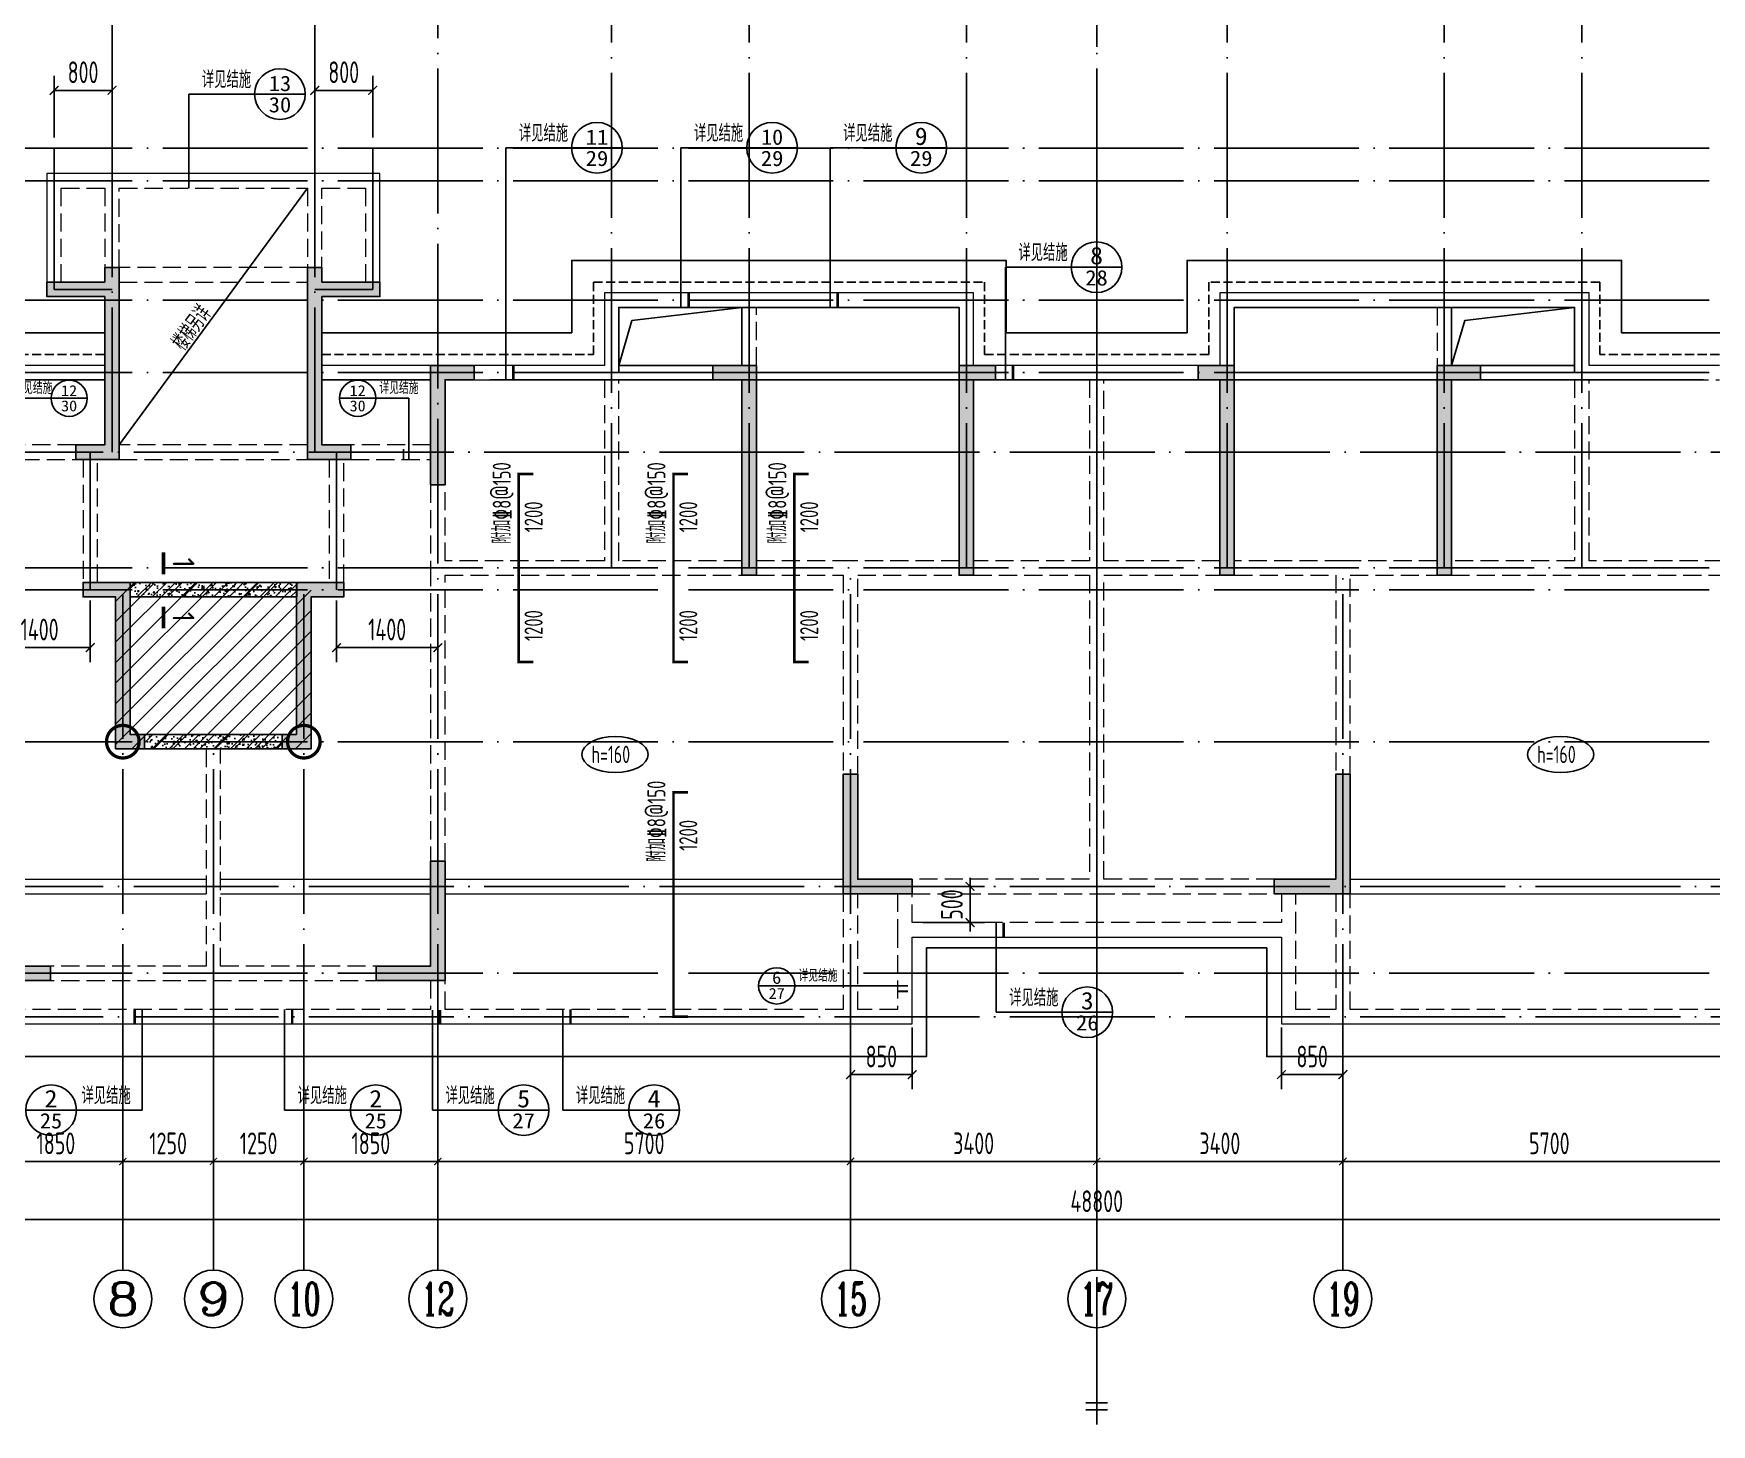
# Model space of a CAD drawing. Extents: x 826826 to 1642106, y -156213 to 399140.
# Drawn here: x 1295070 to 1318243, y -23408 to -4189 of the extents above; entities that cross this region are included whole.
import ezdxf
from ezdxf.enums import TextEntityAlignment as Align

# ---------------------------------------------------------------- set-up
doc = ezdxf.new("R2010")
doc.units = 0
doc.header["$LTSCALE"] = 1000
for name, pattern in [('#P_--_20B1_001_t3$0$DASH', [0.35, 0.25, -0.1]), ('CENTER', [8, 5, -1, 1, -1]), ('DASH', [0.35, 0.25, -0.1]), ('DOTE', [2.42, 2, -0.2, 0.02, -0.2])]:
    doc.linetypes.add(name, pattern=pattern)
doc.layers.get('0').update_dxf_attribs({"linetype": 'CONTINUOUS'})
doc.layers.get('DEFPOINTS').update_dxf_attribs({"linetype": 'CONTINUOUS'})
doc.layers.add('+公共字体', color=7, linetype='CONTINUOUS', lineweight=20)
for name, color, linetype in [('A-AXIS', 1, 'CONTINUOUS'), ('A-DOTE', 10, 'DOTE'), ('AXIS_TEXT', 4, 'CONTINUOUS'), ('DIM_IDEN', 67, 'CONTINUOUS'), ('PUB_TEXT', 2, 'CONTINUOUS'), ('ROOF', 183, 'CONTINUOUS'), ('S-B板填充', 251, 'CONTINUOUS'), ('S-B板标注', 3, 'CONTINUOUS'), ('S-B板边线', 2, 'CONTINUOUS'), ('S-B板配筋', 6, 'CONTINUOUS'), ('S-B板配筋号', 7, 'CONTINUOUS'), ('S-D洞口', 4, 'CONTINUOUS'), ('S-J基础底板标注', 3, 'CONTINUOUS'), ('S-L主梁线', 4, 'DASH'), ('S-Q墙填充', 252, 'CONTINUOUS'), ('S-Q墙实线', 6, 'CONTINUOUS'), ('S-Q墙标注', 3, 'CONTINUOUS'), ('S-Y一般标注', 3, 'CONTINUOUS'), ('THICK', 6, 'CONTINUOUS'), ('THIN', 7, 'CONTINUOUS'), ('水平筋标注', 7, 'CONTINUOUS'), ('看线', 251, 'CONTINUOUS')]:
    doc.layers.add(name, color=color, linetype=linetype)
doc.styles.add('_TCH_AXIS', font='COMPLEX', dxfattribs={"bigfont": 'GBCBIG'})
doc.styles.add('_TCH_LABEL', font='simhei.ttf')
doc.styles.add('COMPLEX', font='COMPLEX')
doc.styles.add('TSSD_DIMENSION', font='Tssdeng.shx', dxfattribs={"width": 0.7, "bigfont": 'tssdchn.shx'})
doc.styles.add('TSSD_Label', font='Tssdeng.shx', dxfattribs={"width": 0.7, "bigfont": 'hztxt.shx'})
doc.styles.add('TSSD_REIN', font='tssdeng.shx', dxfattribs={"width": 0.7, "height": 300, "bigfont": 'tssdchn.shx'})
doc.styles.add('结构文字', font='zstxt.shx', dxfattribs={"width": 0.7, "bigfont": 'zshz.shx'})
doc.dimstyles.new('STRUCK', dxfattribs={"dimtxt": 400, "dimasz": 121, "dimexe": 200, "dimexo": 150, "dimgap": 115, "dimtad": 1, "dimdec": 0, "dimdsep": 46, "dimtxsty": '结构文字', "dimblk": 'ARCHTICK', "dimcen": 400, "dimclrd": 3, "dimclre": 3, "dimclrt": 7, "dimadec": 0, "dimazin": 0, "dimtfac": 1, "dimtdec": 0, "dimtix": 1, "dimtmove": 2, "dimatfit": 3, "dimldrblk": '_DIMX', "dimfxl": 0, "dimtolj": 1, "dimtzin": 0, "dimarcsym": 0})
doc.dimstyles.new('TSSD_100_100$0', dxfattribs={"dimtxt": 300, "dimasz": 80, "dimexe": 100, "dimexo": 250, "dimgap": 100, "dimtad": 1, "dimdec": 0, "dimzin": 0, "dimdsep": 46, "dimtxsty": 'TSSD_DIMENSION', "dimblk": 'ARCHTICK', "dimcen": 0, "dimdle": 100, "dimclrd": 3, "dimclre": 3, "dimclrt": 7, "dimadec": 0, "dimazin": 0, "dimtfac": 1, "dimtdec": 0, "dimtix": 1, "dimtmove": 2, "dimatfit": 3, "dimldrblk": 'ARCHTICK', "dimfxl": 0, "dimtolj": 1, "dimtzin": 0, "dimarcsym": 0})
pattern_1 = [(50, (196408.63, 60814.94), (215.17805, -18.82564), [22.5, -247.5]), (355, (196408.63, 60814.94), (-41.6254, 225.65764), [18, -198]), (100.4514, (196426.56, 60813.37), (173.5528, 206.83186), [19.12206, -210.34263]), (46.1842, (196408.63, 60874.94), (320.1723, -49.6557), [33.75, -371.25]), (96.6356, (196435.3, 60870.8), (280.3988, 292.23536), [28.6831, -315.5139]), (351.1842, (196408.63, 60874.94), (280.3986, 292.2356), [27, -297]), (21, (196438.63, 60859.94), (179.07212, -120.78567), [22.5, -247.5]), (326, (196438.63, 60859.94), (72.9946, 217.545), [18, -198]), (71.4514, (196453.55, 60849.87), (252.0668, 96.75915), [19.12206, -210.34263]), (37.5, (196408.63, 60814.94), (3.647957, 99.868156), [0, -195.6, 0, -201, 0, -198.75]), (7.5, (196408.63, 60814.94), (78.92086, 118.32351), [0, -114.6, 0, -191.1, 0, -75.75]), (327.5, (196341.73, 60814.94), (160.14673, -6.76646), [0, -75, 0, -234, 0, -310.5]), (317.5, (196311.73, 60814.94), (174.95585, 30.0315), [0, -97.5, 0, -155.4, 0, -220.5]), (45, (196408.63, 60814.94), (-106.06602, 106.06602), [])]

# ---------------------------------------------------------------- blocks, each defined once
blk = doc.blocks.new('_ArchTick')
at = {"color": 0, "linetype": 'ByBlock', "const_width": 0.15}
blk.add_lwpolyline([(-0.5, -0.5), (0.5, 0.5)], dxfattribs=at)
blk = doc.blocks.new('*D874')
at = {"layer": 'DEFPOINTS', "color": 0}
for p in [(32100, 3300), (37800, 3300), (37800, 2300)]:
    blk.add_point(p, dxfattribs=at)
at = {"layer": 'S-Y一般标注', "color": 0, "lineweight": -2}
for p, q in [((32100, 3050), (32100, 2200)), ((37800, 3050), (37800, 2200)), ((32000, 2300), (37900, 2300))]:
    blk.add_line(p, q, dxfattribs=at)
at = {"layer": 'S-Y一般标注', "color": 0, "lineweight": -2, "xscale": 100, "yscale": 100, "zscale": 100, "rotation": 180}
blk.add_blockref('_ArchTick', (32100, 2300), dxfattribs=at)
at = {"layer": 'S-Y一般标注', "color": 0, "lineweight": -2, "xscale": 100, "yscale": 100, "zscale": 100}
blk.add_blockref('_ArchTick', (37800, 2300), dxfattribs=at)
at = {"layer": 'S-Y一般标注', "color": 7, "insert": (34950, 2550), "char_height": 300, "attachment_point": 5, "style": 'TSSD_DIMENSION'}
blk.add_mtext('\\A1;5700', dxfattribs=at)
blk = doc.blocks.new('*D875')
at = {"layer": 'DEFPOINTS', "color": 0}
for p in [(28700.000008, 3300.000008), (32100.000008, 3300.000008), (32100.000008, 2300.000008)]:
    blk.add_point(p, dxfattribs=at)
at = {"layer": 'S-Y一般标注', "color": 0, "lineweight": -2}
for p, q in [((28700.000008, 3050.000008), (28700.000008, 2200.000008)), ((32100.000008, 3050.000008), (32100.000008, 2200.000008)), ((28600.000008, 2300.000008), (32200.000008, 2300.000008))]:
    blk.add_line(p, q, dxfattribs=at)
at = {"layer": 'S-Y一般标注', "color": 0, "lineweight": -2, "xscale": 100, "yscale": 100, "zscale": 100, "rotation": 180}
blk.add_blockref('_ArchTick', (28700.000008, 2300.000008), dxfattribs=at)
at = {"layer": 'S-Y一般标注', "color": 0, "lineweight": -2, "xscale": 100, "yscale": 100, "zscale": 100}
blk.add_blockref('_ArchTick', (32100.000008, 2300.000008), dxfattribs=at)
at = {"layer": 'S-Y一般标注', "color": 7, "insert": (30400.000008, 2550.000008), "char_height": 300, "attachment_point": 5, "style": 'TSSD_DIMENSION'}
blk.add_mtext('\\A1;3400', dxfattribs=at)
blk = doc.blocks.new('*D914')
at = {"layer": 'DEFPOINTS', "color": 0}
for p in [(15250, 3300), (16500, 3300), (16500, 2300)]:
    blk.add_point(p, dxfattribs=at)
at = {"layer": 'S-Y一般标注', "color": 0, "lineweight": -2}
for p, q in [((15250, 3050), (15250, 2200)), ((16500, 3050), (16500, 2200)), ((15150, 2300), (16600, 2300))]:
    blk.add_line(p, q, dxfattribs=at)
at = {"layer": 'S-Y一般标注', "color": 0, "lineweight": -2, "xscale": 100, "yscale": 100, "zscale": 100, "rotation": 180}
blk.add_blockref('_ArchTick', (15250, 2300), dxfattribs=at)
at = {"layer": 'S-Y一般标注', "color": 0, "lineweight": -2, "xscale": 100, "yscale": 100, "zscale": 100}
blk.add_blockref('_ArchTick', (16500, 2300), dxfattribs=at)
at = {"layer": 'S-Y一般标注', "color": 7, "insert": (15875, 2550), "char_height": 300, "attachment_point": 5, "style": 'TSSD_DIMENSION'}
blk.add_mtext('\\A1;1250', dxfattribs=at)
blk = doc.blocks.new('*D915')
at = {"layer": 'DEFPOINTS', "color": 0}
for p in [(17750, 3300), (19600, 3300), (19600, 2300)]:
    blk.add_point(p, dxfattribs=at)
at = {"layer": 'S-Y一般标注', "color": 0, "lineweight": -2}
for p, q in [((17750, 3050), (17750, 2200)), ((19600, 3050), (19600, 2200)), ((17650, 2300), (19700, 2300))]:
    blk.add_line(p, q, dxfattribs=at)
at = {"layer": 'S-Y一般标注', "color": 0, "lineweight": -2, "xscale": 100, "yscale": 100, "zscale": 100, "rotation": 180}
blk.add_blockref('_ArchTick', (17750, 2300), dxfattribs=at)
at = {"layer": 'S-Y一般标注', "color": 0, "lineweight": -2, "xscale": 100, "yscale": 100, "zscale": 100}
blk.add_blockref('_ArchTick', (19600, 2300), dxfattribs=at)
at = {"layer": 'S-Y一般标注', "color": 7, "insert": (18675, 2550), "char_height": 300, "attachment_point": 5, "style": 'TSSD_DIMENSION'}
blk.add_mtext('\\A1;1850', dxfattribs=at)
blk = doc.blocks.new('*D916')
at = {"layer": 'DEFPOINTS', "color": 0}
for p in [(19600, 3300), (25300, 3300), (25300, 2300)]:
    blk.add_point(p, dxfattribs=at)
at = {"layer": 'S-Y一般标注', "color": 0, "lineweight": -2}
for p, q in [((19600, 3050), (19600, 2200)), ((25300, 3050), (25300, 2200)), ((19500, 2300), (25400, 2300))]:
    blk.add_line(p, q, dxfattribs=at)
at = {"layer": 'S-Y一般标注', "color": 0, "lineweight": -2, "xscale": 100, "yscale": 100, "zscale": 100, "rotation": 180}
blk.add_blockref('_ArchTick', (19600, 2300), dxfattribs=at)
at = {"layer": 'S-Y一般标注', "color": 0, "lineweight": -2, "xscale": 100, "yscale": 100, "zscale": 100}
blk.add_blockref('_ArchTick', (25300, 2300), dxfattribs=at)
at = {"layer": 'S-Y一般标注', "color": 7, "insert": (22450, 2550), "char_height": 300, "attachment_point": 5, "style": 'TSSD_DIMENSION'}
blk.add_mtext('\\A1;5700', dxfattribs=at)
blk = doc.blocks.new('*D917')
at = {"layer": 'DEFPOINTS', "color": 0}
for p in [(25300.000008, 3300.000008), (28700.000008, 3300.000008), (28700.000008, 2300.000008)]:
    blk.add_point(p, dxfattribs=at)
at = {"layer": 'S-Y一般标注', "color": 0, "lineweight": -2}
for p, q in [((25300.000008, 3050.000008), (25300.000008, 2200.000008)), ((28700.000008, 3050.000008), (28700.000008, 2200.000008)), ((25200.000008, 2300.000008), (28800.000008, 2300.000008))]:
    blk.add_line(p, q, dxfattribs=at)
at = {"layer": 'S-Y一般标注', "color": 0, "lineweight": -2, "xscale": 100, "yscale": 100, "zscale": 100, "rotation": 180}
blk.add_blockref('_ArchTick', (25300.000008, 2300.000008), dxfattribs=at)
at = {"layer": 'S-Y一般标注', "color": 0, "lineweight": -2, "xscale": 100, "yscale": 100, "zscale": 100}
blk.add_blockref('_ArchTick', (28700.000008, 2300.000008), dxfattribs=at)
at = {"layer": 'S-Y一般标注', "color": 7, "insert": (27000.000008, 2550.000008), "char_height": 300, "attachment_point": 5, "style": 'TSSD_DIMENSION'}
blk.add_mtext('\\A1;3400', dxfattribs=at)
blk = doc.blocks.new('*D918')
at = {"layer": 'DEFPOINTS', "color": 0}
for p in [(4300.000008, 3300.000008), (53100.000008, 3300.000008), (53100.000008, 1500.000008)]:
    blk.add_point(p, dxfattribs=at)
at = {"layer": 'S-Y一般标注', "color": 0, "lineweight": -2}
for p, q in [((4300.000008, 3050.000008), (4300.000008, 1400.000008)), ((53100.000008, 3050.000008), (53100.000008, 1400.000008)), ((4200.000008, 1500.000008), (53200.000008, 1500.000008))]:
    blk.add_line(p, q, dxfattribs=at)
at = {"layer": 'S-Y一般标注', "color": 0, "lineweight": -2, "xscale": 100, "yscale": 100, "zscale": 100, "rotation": 180}
blk.add_blockref('_ArchTick', (4300.000008, 1500.000008), dxfattribs=at)
at = {"layer": 'S-Y一般标注', "color": 0, "lineweight": -2, "xscale": 100, "yscale": 100, "zscale": 100}
blk.add_blockref('_ArchTick', (53100.000008, 1500.000008), dxfattribs=at)
at = {"layer": 'S-Y一般标注', "color": 7, "insert": (28700.000008, 1750.000008), "char_height": 300, "attachment_point": 5, "style": 'TSSD_DIMENSION'}
blk.add_mtext('\\A1;48800', dxfattribs=at)
blk = doc.blocks.new('_AXISO')
blk.add_circle((0, 0), 0.5)
at = {"layer": 'AXIS_TEXT', "style": 'COMPLEX', "width": 1.041667}
blk.add_attdef('A', text='', height=0.56, dxfattribs=at).set_placement((-0.25, -0.28), (0.25, -0.28), align=Align.FIT)
blk = doc.blocks.new('*D919')
at = {"layer": 'DEFPOINTS', "color": 0}
for p in [(13400, 3300), (15250, 3300), (15250, 2300)]:
    blk.add_point(p, dxfattribs=at)
at = {"layer": 'S-Y一般标注', "color": 0, "lineweight": -2}
for p, q in [((13400, 3050), (13400, 2200)), ((15250, 3050), (15250, 2200)), ((13300, 2300), (15350, 2300))]:
    blk.add_line(p, q, dxfattribs=at)
at = {"layer": 'S-Y一般标注', "color": 0, "lineweight": -2, "xscale": 100, "yscale": 100, "zscale": 100, "rotation": 180}
blk.add_blockref('_ArchTick', (13400, 2300), dxfattribs=at)
at = {"layer": 'S-Y一般标注', "color": 0, "lineweight": -2, "xscale": 100, "yscale": 100, "zscale": 100}
blk.add_blockref('_ArchTick', (15250, 2300), dxfattribs=at)
at = {"layer": 'S-Y一般标注', "color": 7, "insert": (14325, 2550), "char_height": 300, "attachment_point": 5, "style": 'TSSD_DIMENSION'}
blk.add_mtext('\\A1;1850', dxfattribs=at)
blk = doc.blocks.new('*D920')
at = {"layer": 'DEFPOINTS', "color": 0}
for p in [(16500, 3300), (17750, 3300), (17750, 2300)]:
    blk.add_point(p, dxfattribs=at)
at = {"layer": 'S-Y一般标注', "color": 0, "lineweight": -2}
for p, q in [((16500, 3050), (16500, 2200)), ((17750, 3050), (17750, 2200)), ((16400, 2300), (17850, 2300))]:
    blk.add_line(p, q, dxfattribs=at)
at = {"layer": 'S-Y一般标注', "color": 0, "lineweight": -2, "xscale": 100, "yscale": 100, "zscale": 100, "rotation": 180}
blk.add_blockref('_ArchTick', (16500, 2300), dxfattribs=at)
at = {"layer": 'S-Y一般标注', "color": 0, "lineweight": -2, "xscale": 100, "yscale": 100, "zscale": 100}
blk.add_blockref('_ArchTick', (17750, 2300), dxfattribs=at)
at = {"layer": 'S-Y一般标注', "color": 7, "insert": (17125, 2550), "char_height": 300, "attachment_point": 5, "style": 'TSSD_DIMENSION'}
blk.add_mtext('\\A1;1250', dxfattribs=at)
blk = doc.blocks.new('20210802.04343020')
at = {"layer": 'ROOF', "ltscale": 0.8}
for p, q in [((18500, 9450), (23200, 9450)), ((18500, 9350), (23200, 9350)), ((31700, 9450), (27000, 9450)), ((31700, 9350), (27000, 9350))]:
    blk.add_line(p, q, dxfattribs=at)
for points in [[(11400, 10000), (7950, 10000), (7950, 11000), (1950, 11000), (1950, 10000), (0, 10000), (0, 1200), (3050, 1200)], [(14400, 10000), (17850, 10000), (17850, 11000), (23850, 11000), (23850, 10000), (25100, 10000)], [(35800, 10000), (32350, 10000), (32350, 11000), (26350, 11000), (26350, 10000), (25100, 10000)], [(18500, 9450), (18500, 10350), (23200, 10350), (23200, 9450)], [(31700, 9450), (31700, 10350), (27000, 10350), (27000, 9450)], [(11400, 9350), (9900, 9350)], [(14400, 9350), (15900, 9350)], [(16720, 9350), (18500, 9350)], [(23200, 9350), (25100, 9350)], [(27000, 9350), (25100, 9350)], [(33480, 9350), (31700, 9350)]]:
    blk.add_lwpolyline(points, dxfattribs=at)
at = {"layer": '看线', "color": 202, "linetype": '#P_--_20B1_001_t3$0$DASH', "ltscale": 0.5}
for points in [[(11400, 9700), (7650, 9700), (7650, 10700), (2250, 10700), (2250, 9700), (300, 9700), (300, 1500), (3200, 1500)], [(14400, 9700), (18150, 9700), (18150, 10700), (23550, 10700), (23550, 9700), (25100, 9700)], [(35800, 9700), (32050, 9700), (32050, 10700), (26650, 10700), (26650, 9700), (25100, 9700)]]:
    blk.add_lwpolyline(points, dxfattribs=at)
at = {"layer": '看线', "color": 201}
for points in [[(3050, 1200), (3050, 0), (22750, 0), (22750, 1500), (25100, 1500)], [(47150, 1200), (47150, 0), (27450, 0), (27450, 1500), (25100, 1500)]]:
    blk.add_lwpolyline(points, dxfattribs=at)
blk = doc.blocks.new('20210804.00390298')
at = {"layer": 'S-Q墙填充'}
h = blk.add_hatch(dxfattribs=at)
h.set_pattern_fill('ARMORED', color=252, scale=30, style=0)
h.set_pattern_definition(pattern_1)
h.paths.add_polyline_path([(51842, 63749), (54142, 63749), (54142, 63549), (51842, 63549)])
h = blk.add_hatch(dxfattribs=at)
h.set_pattern_fill('ARMORED', color=252, scale=30, style=0)
h.set_pattern_definition(pattern_1)
h.paths.add_polyline_path([(52042, 61649), (53942, 61649), (53942, 61449), (52042, 61449)])
at = {"layer": 'S-B板边线'}
for points in [[(51842, 63749), (54142, 63749), (54142, 63549), (51842, 63549)], [(52042, 61649), (53942, 61649), (53942, 61449), (52042, 61449)]]:
    blk.add_lwpolyline(points, close=True, dxfattribs=at)
at = {"layer": 'THICK', "const_width": 50}
for points in [[(52304, 63863), (52304, 64163)], [(52304, 63413), (52304, 63113)]]:
    blk.add_lwpolyline(points, dxfattribs=at)
at = {"layer": 'THICK', "style": 'TSSD_Label'}
for p in [(52429, 64094), (52429, 63344)]:
    blk.add_text('1', height=300, rotation=270, dxfattribs=at).set_placement(p)
blk = doc.blocks.new('20210804.01062365')
at = {"layer": '+公共字体', "color": 2, "const_width": 45}
for points in [[(-1461449, -65116, 1), (-1461449, -64666, 1), (-1461449, -65116, -1)], [(-1458949, -65116, 1), (-1458949, -64666, 1), (-1458949, -65116, -1)]]:
    blk.add_lwpolyline(points, format="xyb", dxfattribs=at)
blk = doc.blocks.new('20210805.12180537')
at = {"layer": 'DIM_IDEN'}
for p, q in [((12208, 14853), (13117, 14853)), ((12208, 13555), (12208, 14853)), ((13817, 14853), (13117, 14853)), ((16586, 14111), (17495, 14111)), ((16586, 10905), (16586, 14111)), ((18195, 14111), (17495, 14111)), ((19005, 14111), (19914, 14111)), ((19005, 11905), (19005, 14111)), ((20614, 14111), (19914, 14111)), ((21064, 14111), (21973, 14111)), ((21064, 11905), (21064, 14111)), ((22673, 14111), (21973, 14111)), ((23485, 12461), (24394, 12461)), ((23485, 10905), (23485, 12461)), ((25094, 12461), (24394, 12461)), ((9847, 10649), (10305, 10649)), ((10805, 10649), (10305, 10649)), ((14790, 10649), (14290, 10649)), ((15247, 10649), (14790, 10649)), ((15247, 9805), (15247, 10649)), ((23357, 3405), (23357, 2166)), ((20577, 2530), (20077, 2530)), ((21693, 2530), (20577, 2530)), ((22140, 2530), (21693, 2530)), ((11564, 2205), (11564, 813)), ((13531, 2205), (13531, 813)), ((15573, 2195), (15573, 813)), ((17374, 2205), (17374, 813)), ((23357, 2166), (24266, 2166)), ((24966, 2166), (24266, 2166)), ((10655, 813), (9955, 813)), ((11564, 813), (10655, 813)), ((13531, 813), (14440, 813)), ((15140, 813), (14440, 813)), ((15573, 813), (16482, 813)), ((17182, 813), (16482, 813)), ((17374, 813), (18283, 813)), ((18983, 813), (18283, 813))]:
    blk.add_line(p, q, dxfattribs=at)
for points, const_width in [([(19110, 11905), (19110, 12105)], 35), ([(21169, 11905), (21169, 12105)], 35), ([(16691, 10905), (16691, 11105)], 35), ([(23590, 10905), (23590, 11105)], 35), ([(15172, 9805), (15172, 9947)], 25), ([(23462, 3405), (23462, 3205)], 35), ([(22140, 2455), (21997, 2455)], 25), ([(11459, 2205), (11459, 2005)], 35), ([(13636, 2205), (13636, 2005)], 35), ([(15678, 2195), (15678, 1995)], 35), ([(17479, 2205), (17479, 2005)], 35)]:
    blk.add_lwpolyline(points, dxfattribs=dict(at, const_width=const_width))
for centre, radius in [((13467, 14853), 350), ((17845, 14111), 350), ((20264, 14111), 350), ((22323, 14111), 350), ((24744, 12461), 350), ((10555, 10649), 250), ((14540, 10649), 250), ((20327, 2530), 250), ((24616, 2166), 350), ((10305, 813), 350), ((14790, 813), 350), ((16832, 813), 350), ((18633, 813), 350)]:
    blk.add_circle(centre, radius, dxfattribs=at)
at = {"layer": 'PUB_TEXT', "style": '_TCH_AXIS'}
for height, p in [(236.3, (12388, 14936)), (236.3, (16766, 14195)), (236.3, (19184, 14195)), (236.3, (21244, 14195)), (236.3, (23665, 12545)), (168.8, (9784, 10709)), (168.8, (14840, 10709)), (168.8, (20627, 2589)), (236.3, (23537, 2249)), (236.3, (10725, 896)), (236.3, (13710, 896)), (236.3, (15752, 896)), (236.3, (17554, 896))]:
    blk.add_text('详见结施', height=height, dxfattribs=at).set_placement(p)
at = {"layer": 'PUB_TEXT', "style": '_TCH_LABEL'}
for s, height, width, p, p2 in [('13', 212.7, 1.00565, (13314, 14894), (13621, 14894)), ('30', 212, 1.017143, (13312, 14600), (13622, 14600)), ('9', 242, 1.011364, (22235, 14150), (22411, 14150)), ('11', 210.8, 1.034884, (17688, 14152), (18002, 14152)), ('10', 213.8, 0.988889, (20112, 14152), (20416, 14152)), ('29', 211.6, 1.022989, (17689, 13859), (18001, 13859)), ('29', 211.6, 1.022989, (20108, 13859), (20420, 13859)), ('29', 211.6, 1.022989, (22168, 13859), (22479, 13859)), ('8', 242, 1.017143, (24656, 12500), (24833, 12500)), ('28', 212.3, 1.011364, (24590, 12208), (24899, 12208)), ('12', 151.1, 1.022989, (10444, 10679), (10666, 10679)), ('12', 151.1, 1.022989, (14428, 10679), (14651, 10679)), ('30', 151.4, 1.017143, (10444, 10469), (10666, 10469)), ('30', 151.4, 1.017143, (14429, 10469), (14650, 10469)), ('6', 173, 1.011364, (20264, 2558), (20390, 2558)), ('27', 151.1, 1.022989, (20216, 2350), (20438, 2350)), ('3', 242, 1.00565, (24529, 2205), (24704, 2205)), ('26', 211.6, 1.022989, (24461, 1914), (24772, 1914)), ('2', 241, 1.022989, (10216, 852), (10394, 852)), ('2', 241, 1.022989, (14701, 852), (14878, 852)), ('5', 241, 1.028902, (16743, 852), (16921, 852)), ('4', 241, 1.034884, (18543, 852), (18723, 852)), ('25', 212.7, 1.00565, (10151, 560), (10459, 560)), ('25', 212.7, 1.00565, (14636, 560), (14943, 560)), ('27', 211.6, 1.022989, (16676, 561), (16988, 561)), ('26', 211.6, 1.022989, (18478, 561), (18789, 561))]:
    blk.add_text(s, height=height, dxfattribs=dict(at, width=width)).set_placement(p, p2, align=Align.FIT)
blk = doc.blocks.new('20210809.10301159')
at = {"layer": 'THIN', "linetype": 'CENTER'}
blk.add_line((150, 26037), (150, 0), dxfattribs=at)
at = {"layer": 'THIN'}
for p, q in [((300, 25634), (0, 25634)), ((300, 25534), (0, 25534)), ((300, 300), (0, 300)), ((300, 200), (0, 200))]:
    blk.add_line(p, q, dxfattribs=at)
blk = doc.blocks.new('20210809.19332126')
at = {"layer": 'S-Q墙填充'}
h = blk.add_hatch(color=252, dxfattribs=at)
h.dxf.hatch_style = 1
h.paths.add_polyline_path([(10799, 10250), (10000, 10250), (10000, 10050), (10799, 10050), (10799, 9000), (10799, 8000), (10600, 8000), (10399, 8000), (10399, 7800), (10600, 7800), (10999, 7800), (10999, 9000), (10999, 10150), (10999, 10450), (10799, 10450)])
h = blk.add_hatch(color=252, dxfattribs=at)
h.dxf.hatch_style = 1
h.paths.add_polyline_path([(13800, 10250), (14599, 10250), (14599, 10050), (13800, 10050), (13800, 9000), (13800, 8000), (13999, 8000), (14200, 8000), (14200, 7800), (13999, 7800), (13600, 7800), (13600, 9000), (13600, 10150), (13600, 10450), (13800, 10450)])
h = blk.add_hatch(color=252, dxfattribs=at)
h.dxf.hatch_style = 1
h.paths.add_polyline_path([(15300, 7900), (15300, 7450), (15500, 7450), (15500, 7900), (15500, 8900), (15900, 8900), (15900, 9100), (15300, 9100)])
h = blk.add_hatch(color=252, dxfattribs=at)
h.dxf.hatch_style = 1
h.paths.add_polyline_path([(19600, 8900), (19600, 6200), (19800, 6200), (19800, 9100), (19200, 9100), (19200, 8900)])
h = blk.add_hatch(color=252, dxfattribs=at)
h.dxf.hatch_style = 1
h.paths.add_polyline_path([(22799, 6200), (22800, 8900), (23100, 8900), (23100, 9100), (22600, 9100), (22599, 6200)])
h = blk.add_hatch(color=252, dxfattribs=at)
h.dxf.hatch_style = 1
h.paths.add_polyline_path([(25900, 8900), (26200, 8900), (26200, 6200), (26400, 6200), (26400, 9100), (25900, 9100)])
h = blk.add_hatch(color=252, dxfattribs=at)
h.dxf.hatch_style = 1
h.paths.add_polyline_path([(29400, 8900), (29800, 8900), (29800, 9100), (29200, 9100), (29200, 6200), (29400, 6200)])
h = blk.add_hatch(color=252, dxfattribs=at)
h.dxf.hatch_style = 1
h.paths.add_polyline_path([(10950, 3800), (11350, 3800), (11350, 4000), (11150, 4000), (11150, 6100), (10500, 6100), (10500, 5900), (10950, 5900)])
h = blk.add_hatch(color=252, dxfattribs=at)
h.dxf.hatch_style = 1
h.paths.add_polyline_path([(13450, 4000), (13250, 4000), (13250, 3800), (13650, 3800), (13650, 5900), (13700, 5900), (14100, 5900), (14100, 6100), (13700, 6100), (13450, 6100)])
h = blk.add_hatch(color=252, dxfattribs=at)
h.dxf.hatch_style = 1
h.paths.add_polyline_path([(21000, 1800), (21850, 1800), (21950, 1800), (21950, 2000), (21850, 2000), (21200, 2000), (21200, 3450), (21000, 3450)])
h = blk.add_hatch(color=252, dxfattribs=at)
h.dxf.hatch_style = 1
h.paths.add_polyline_path([(28000, 1800), (28000, 3450), (27800, 3450), (27800, 2000), (27150, 2000), (26950, 2000), (26950, 1800), (27150, 1800)])
h = blk.add_hatch(color=252, dxfattribs=at)
h.dxf.hatch_style = 1
h.paths.add_polyline_path([(9100, 600), (10050, 600), (10050, 800), (9300, 800), (9300, 2250), (9100, 2250)])
h = blk.add_hatch(color=252, dxfattribs=at)
h.dxf.hatch_style = 1
h.paths.add_polyline_path([(15500, 600), (14550, 600), (14550, 800), (15300, 800), (15300, 2250), (15500, 2250)])
at = {"layer": 'S-L主梁线', "linetype": 'ByBlock', "lineweight": 18}
for p, q in [((10000, 11750), (10000, 10250)), ((10900, 11750), (10000, 11750)), ((13700, 11750), (10900, 11750)), ((14600, 11750), (13700, 11750)), ((14600, 10250), (14600, 11750)), ((17700, 10100), (17700, 9100)), ((19700, 10100), (17700, 10100)), ((22799, 10100), (19700, 10100)), ((22800, 9100), (22799, 10100)), ((29300, 10100), (26200, 10100)), ((26200, 10100), (26200, 9100)), ((31300, 10100), (29300, 10100)), ((31300, 9100), (31300, 10100)), ((10799, 9100), (9300, 9100)), ((15300, 9100), (13800, 9100)), ((17700, 9100), (15900, 9100)), ((24500, 9100), (23100, 9100)), ((25900, 9100), (24500, 9100)), ((33100, 9100), (31300, 9100)), ((9300, 2000), (12200, 2000)), ((12400, 2000), (15300, 2000)), ((15500, 2000), (21000, 2000)), ((28000, 2000), (33500, 2000)), ((9300, 1800), (12200, 1800)), ((12400, 1800), (15300, 1800)), ((15500, 1800), (21000, 1800)), ((28000, 1800), (33500, 1800)), ((21950, 0), (21950, 1200)), ((21950, 1200), (27050, 1200)), ((27050, 1200), (27050, 0)), ((9200, 0), (15400, 0)), ((15400, 0), (21100, 0)), ((21100, 0), (21950, 0)), ((27050, 0), (27900, 0)), ((27900, 0), (33600, 0))]:
    blk.add_line(p, q, dxfattribs=at)
at = {"layer": 'S-L主梁线', "linetype": 'DASH', "lineweight": 18}
for p, q in [((10200, 10250), (10200, 11550)), ((10200, 11550), (10800, 11550)), ((10800, 11550), (10799, 10350)), ((10999, 10450), (11000, 11550)), ((11000, 11550), (13600, 11550)), ((13600, 11550), (13600, 10450)), ((13800, 10350), (13800, 11550)), ((13800, 11550), (14400, 11550)), ((14400, 11550), (14400, 10250)), ((13600, 10450), (10999, 10450)), ((10999, 10250), (13600, 10250)), ((17900, 9100), (17900, 9900)), ((17900, 9900), (19600, 9900)), ((19600, 9900), (19600, 9100)), ((19800, 9100), (19800, 9900)), ((19800, 9900), (22599, 9900)), ((22599, 9900), (22600, 9000)), ((26400, 9900), (29200, 9900)), ((26400, 9100), (26400, 9900)), ((29200, 9900), (29200, 9100)), ((29400, 9100), (29400, 9900)), ((29400, 9900), (31100, 9900)), ((31100, 9900), (31100, 9100)), ((19200, 9100), (17900, 9100)), ((31100, 9100), (29800, 9100)), ((9300, 8900), (10799, 8900)), ((13800, 8900), (15300, 8900)), ((15900, 8900), (17700, 8900)), ((17700, 8900), (17700, 6400)), ((17900, 8900), (19200, 8900)), ((17900, 6400), (17900, 8900)), ((23100, 8900), (24400, 8900)), ((24400, 8900), (24400, 6400)), ((24600, 8900), (25900, 8900)), ((24600, 6400), (24600, 8900)), ((29800, 8900), (31100, 8900)), ((31100, 8900), (31100, 6400)), ((31300, 8900), (33100, 8900)), ((31300, 6400), (31300, 8900)), ((10399, 8000), (9300, 8000)), ((13600, 8000), (10999, 8000)), ((15300, 8000), (14200, 8000)), ((9300, 7800), (10399, 7800)), ((10500, 7800), (10500, 6100)), ((10700, 6100), (10700, 7800)), ((10999, 7800), (13600, 7800)), ((13900, 7800), (13900, 6100)), ((14100, 6100), (14100, 7800)), ((14200, 7800), (15300, 7800)), ((15300, 7450), (15300, 6300)), ((15500, 6400), (15500, 7450)), ((15300, 6300), (15300, 2250)), ((17700, 6400), (15500, 6400)), ((19600, 6400), (17900, 6400)), ((21100, 6400), (19800, 6400)), ((22599, 6400), (21100, 6400)), ((24400, 6400), (22799, 6400)), ((26200, 6400), (24600, 6400)), ((27900, 6400), (26400, 6400)), ((29200, 6400), (27900, 6400)), ((31100, 6400), (29400, 6400)), ((33500, 6400), (31300, 6400)), ((13450, 6100), (11150, 6100)), ((15500, 2250), (15500, 6200)), ((15500, 6200), (17800, 6200)), ((17800, 6200), (19600, 6200)), ((19800, 6200), (21000, 6200)), ((21000, 6200), (21000, 3450)), ((21200, 3450), (21200, 6200)), ((21200, 6200), (22599, 6200)), ((22799, 6200), (24400, 6200)), ((24400, 6200), (24400, 2000)), ((24600, 2000), (24600, 6200)), ((24600, 6200), (26200, 6200)), ((26400, 6200), (27800, 6200)), ((27800, 6200), (27800, 3450)), ((28000, 3450), (28000, 6200)), ((28000, 6200), (29200, 6200)), ((29400, 6200), (31200, 6200)), ((31200, 6200), (33500, 6200)), ((11150, 5900), (13450, 5900)), ((12300, 4000), (11350, 4000)), ((13250, 4000), (12300, 4000)), ((11350, 3800), (12200, 3800)), ((12200, 3800), (12200, 800)), ((12400, 800), (12400, 3800)), ((12400, 3800), (13250, 3800)), ((24400, 2000), (21950, 2000)), ((26950, 2000), (24600, 2000)), ((21000, 1800), (21000, 200)), ((21200, 200), (21200, 1800)), ((21750, 1800), (21750, 1300)), ((21950, 1800), (24500, 1800)), ((21950, 1400), (21950, 1800)), ((24500, 1800), (26950, 1800)), ((27050, 1800), (27050, 1400)), ((27250, 1300), (27250, 1800)), ((27800, 1800), (27800, 200)), ((28000, 200), (28000, 1800)), ((27050, 1400), (21950, 1400)), ((21750, 1300), (21750, 200)), ((27250, 200), (27250, 1300)), ((12200, 800), (9850, 800)), ((14750, 800), (12400, 800)), ((9850, 600), (12300, 600)), ((12300, 600), (14750, 600)), ((15300, 600), (15300, 200)), ((15500, 200), (15500, 600)), ((15300, 200), (9300, 200)), ((21000, 200), (15500, 200)), ((21750, 200), (21200, 200)), ((27800, 200), (27250, 200)), ((33500, 200), (28000, 200))]:
    blk.add_line(p, q, dxfattribs=at)
at = {"layer": 'S-Q墙实线'}
for points in [[(10799, 10250), (10000, 10250), (10000, 10050), (10799, 10050), (10799, 9000), (10799, 8000), (10600, 8000), (10399, 8000), (10399, 7800), (10600, 7800), (10999, 7800), (10999, 9000), (10999, 10150), (10999, 10450), (10799, 10450), (10799, 10250)], [(13800, 10250), (14599, 10250), (14599, 10050), (13800, 10050), (13800, 9000), (13800, 8000), (13999, 8000), (14200, 8000), (14200, 7800), (13999, 7800), (13600, 7800), (13600, 9000), (13600, 10150), (13600, 10450), (13800, 10450), (13800, 10250)], [(19600, 8900), (19600, 6200), (19800, 6200), (19800, 9100), (19200, 9100), (19200, 8900), (19600, 8900)], [(13450, 4000), (13250, 4000), (13250, 3800), (13650, 3800), (13650, 5900), (13700, 5900), (14100, 5900), (14100, 6100), (13700, 6100), (13450, 6100), (13450, 4000)]]:
    blk.add_lwpolyline(points, dxfattribs=at)
for points in [[(15300, 7900), (15300, 7450), (15500, 7450), (15500, 7900), (15500, 8900), (15900, 8900), (15900, 9100), (15300, 9100)], [(22799, 6200), (22800, 8900), (23100, 8900), (23100, 9100), (22600, 9100), (22599, 6200)], [(25900, 8900), (26200, 8900), (26200, 6200), (26400, 6200), (26400, 9100), (25900, 9100)], [(29400, 8900), (29800, 8900), (29800, 9100), (29200, 9100), (29200, 6200), (29400, 6200)], [(10950, 3800), (11350, 3800), (11350, 4000), (11150, 4000), (11150, 6100), (10500, 6100), (10500, 5900), (10950, 5900)], [(21000, 1800), (21850, 1800), (21950, 1800), (21950, 2000), (21850, 2000), (21200, 2000), (21200, 3450), (21000, 3450)], [(28000, 1800), (28000, 3450), (27800, 3450), (27800, 2000), (27150, 2000), (26950, 2000), (26950, 1800), (27150, 1800)], [(9100, 600), (10050, 600), (10050, 800), (9300, 800), (9300, 2250), (9100, 2250)], [(15500, 600), (14550, 600), (14550, 800), (15300, 800), (15300, 2250), (15500, 2250)]]:
    blk.add_lwpolyline(points, close=True, dxfattribs=at)
blk = doc.blocks.new('*D2362')
at = {"layer": 'DEFPOINTS', "color": 0}
for p in [(1307204, -15974), (1308004, -15974), (1307204, -16474)]:
    blk.add_point(p, dxfattribs=at)
at = {"layer": 'S-Q墙标注', "color": 3, "lineweight": -2}
for p, q in [((1307354, -15974), (1308204, -15974)), ((1308004, -15974), (1308004, -15853)), ((1308004, -16474), (1308004, -15974)), ((1307354, -16474), (1308204, -16474)), ((1308004, -16474), (1308004, -16595))]:
    blk.add_line(p, q, dxfattribs=at)
at = {"layer": 'S-Q墙标注', "color": 3, "lineweight": -2, "xscale": 121, "yscale": 121, "zscale": 121}
for p, rotation in [((1308004, -15974), 270), ((1308004, -16474), 90)]:
    blk.add_blockref('_ArchTick', p, dxfattribs=dict(at, rotation=rotation))
at = {"layer": 'S-Q墙标注', "color": 7, "insert": (1307754, -16224), "char_height": 300, "attachment_point": 5, "rotation": 90, "style": 'TSSD_REIN'}
blk.add_mtext('\\A1;500', dxfattribs=at)
blk = doc.blocks.new('_DIMX')
blk.add_line((-150, 0), (150, 0))
at = {"const_width": 50}
blk.add_lwpolyline([(-70, -70), (70, 70)], dxfattribs=at)
blk = doc.blocks.new('*D2366')
at = {"layer": 'DEFPOINTS', "color": 0}
for p in [(1306354, -17774), (1307204, -17774), (1307204, -18574)]:
    blk.add_point(p, dxfattribs=at)
at = {"layer": 'S-Q墙标注', "color": 3, "lineweight": -2}
for p, q in [((1306354, -17924), (1306354, -18774)), ((1307204, -17924), (1307204, -18774)), ((1306354, -18574), (1307204, -18574))]:
    blk.add_line(p, q, dxfattribs=at)
at = {"layer": 'S-Q墙标注', "color": 3, "lineweight": -2, "xscale": 121, "yscale": 121, "zscale": 121, "rotation": 180}
blk.add_blockref('_ArchTick', (1306354, -18574), dxfattribs=at)
at = {"layer": 'S-Q墙标注', "color": 3, "lineweight": -2, "xscale": 121, "yscale": 121, "zscale": 121}
blk.add_blockref('_ArchTick', (1307204, -18574), dxfattribs=at)
at = {"layer": 'S-Q墙标注', "color": 7, "insert": (1306779, -18324), "char_height": 300, "attachment_point": 5, "style": 'TSSD_REIN'}
blk.add_mtext('\\A1;850', dxfattribs=at)
blk = doc.blocks.new('*D2367')
at = {"layer": 'DEFPOINTS', "color": 0}
for p in [(1312304, -17774), (1313154, -17774), (1313154, -18574)]:
    blk.add_point(p, dxfattribs=at)
at = {"layer": 'S-Q墙标注', "color": 3, "lineweight": -2}
for p, q in [((1312304, -17924), (1312304, -18774)), ((1313154, -17924), (1313154, -18774)), ((1312304, -18574), (1313154, -18574))]:
    blk.add_line(p, q, dxfattribs=at)
at = {"layer": 'S-Q墙标注', "color": 3, "lineweight": -2, "xscale": 121, "yscale": 121, "zscale": 121, "rotation": 180}
blk.add_blockref('_ArchTick', (1312304, -18574), dxfattribs=at)
at = {"layer": 'S-Q墙标注', "color": 3, "lineweight": -2, "xscale": 121, "yscale": 121, "zscale": 121}
blk.add_blockref('_ArchTick', (1313154, -18574), dxfattribs=at)
at = {"layer": 'S-Q墙标注', "color": 7, "insert": (1312729, -18324), "char_height": 300, "attachment_point": 5, "style": 'TSSD_REIN'}
blk.add_mtext('\\A1;850', dxfattribs=at)
blk = doc.blocks.new('*D2385')
at = {"layer": 'DEFPOINTS', "color": 0}
for p in [(1296154, -4974), (1295354, -5774), (1296154, -5774)]:
    blk.add_point(p, dxfattribs=at)
at = {"layer": 'S-Q墙标注', "color": 3, "lineweight": -2}
for p, q in [((1295354, -5624), (1295354, -4774)), ((1296154, -5624), (1296154, -4774)), ((1295354, -4974), (1296154, -4974))]:
    blk.add_line(p, q, dxfattribs=at)
at = {"layer": 'S-Q墙标注', "color": 3, "lineweight": -2, "xscale": 121, "yscale": 121, "zscale": 121, "rotation": 180}
blk.add_blockref('_ArchTick', (1295354, -4974), dxfattribs=at)
at = {"layer": 'S-Q墙标注', "color": 3, "lineweight": -2, "xscale": 121, "yscale": 121, "zscale": 121}
blk.add_blockref('_ArchTick', (1296154, -4974), dxfattribs=at)
at = {"layer": 'S-Q墙标注', "color": 7, "insert": (1295754, -4724), "char_height": 300, "attachment_point": 5, "style": 'TSSD_REIN'}
blk.add_mtext('\\A1;800', dxfattribs=at)
blk = doc.blocks.new('*D2386')
at = {"layer": 'DEFPOINTS', "color": 0}
for p in [(1299754, -4974), (1298954, -5774), (1299754, -5774)]:
    blk.add_point(p, dxfattribs=at)
at = {"layer": 'S-Q墙标注', "color": 3, "lineweight": -2}
for p, q in [((1298954, -5624), (1298954, -4774)), ((1299754, -5624), (1299754, -4774)), ((1298954, -4974), (1299754, -4974))]:
    blk.add_line(p, q, dxfattribs=at)
at = {"layer": 'S-Q墙标注', "color": 3, "lineweight": -2, "xscale": 121, "yscale": 121, "zscale": 121, "rotation": 180}
blk.add_blockref('_ArchTick', (1298954, -4974), dxfattribs=at)
at = {"layer": 'S-Q墙标注', "color": 3, "lineweight": -2, "xscale": 121, "yscale": 121, "zscale": 121}
blk.add_blockref('_ArchTick', (1299754, -4974), dxfattribs=at)
at = {"layer": 'S-Q墙标注', "color": 7, "insert": (1299354, -4724), "char_height": 300, "attachment_point": 5, "style": 'TSSD_REIN'}
blk.add_mtext('\\A1;800', dxfattribs=at)
blk = doc.blocks.new('*D2391')
at = {"layer": 'DEFPOINTS', "color": 0}
for p in [(1294454, -11874), (1295854, -11874), (1295854, -12674)]:
    blk.add_point(p, dxfattribs=at)
at = {"layer": 'S-Q墙标注', "color": 3, "lineweight": -2}
for p, q in [((1294454, -12024), (1294454, -12874)), ((1295854, -12024), (1295854, -12874)), ((1294454, -12674), (1295854, -12674))]:
    blk.add_line(p, q, dxfattribs=at)
at = {"layer": 'S-Q墙标注', "color": 3, "lineweight": -2, "xscale": 121, "yscale": 121, "zscale": 121, "rotation": 180}
blk.add_blockref('_ArchTick', (1294454, -12674), dxfattribs=at)
at = {"layer": 'S-Q墙标注', "color": 3, "lineweight": -2, "xscale": 121, "yscale": 121, "zscale": 121}
blk.add_blockref('_ArchTick', (1295854, -12674), dxfattribs=at)
at = {"layer": 'S-Q墙标注', "color": 7, "insert": (1295154, -12424), "char_height": 300, "attachment_point": 5, "style": 'TSSD_REIN'}
blk.add_mtext('\\A1;1400', dxfattribs=at)
blk = doc.blocks.new('*D2392')
at = {"layer": 'DEFPOINTS', "color": 0}
for p in [(1299254, -11874), (1300654, -11874), (1300654, -12674)]:
    blk.add_point(p, dxfattribs=at)
at = {"layer": 'S-Q墙标注', "color": 3, "lineweight": -2}
for p, q in [((1299254, -12024), (1299254, -12874)), ((1300654, -12024), (1300654, -12874)), ((1299254, -12674), (1300654, -12674))]:
    blk.add_line(p, q, dxfattribs=at)
at = {"layer": 'S-Q墙标注', "color": 3, "lineweight": -2, "xscale": 121, "yscale": 121, "zscale": 121, "rotation": 180}
blk.add_blockref('_ArchTick', (1299254, -12674), dxfattribs=at)
at = {"layer": 'S-Q墙标注', "color": 3, "lineweight": -2, "xscale": 121, "yscale": 121, "zscale": 121}
blk.add_blockref('_ArchTick', (1300654, -12674), dxfattribs=at)
at = {"layer": 'S-Q墙标注', "color": 7, "insert": (1299954, -12424), "char_height": 300, "attachment_point": 5, "style": 'TSSD_REIN'}
blk.add_mtext('\\A1;1400', dxfattribs=at)
blk = doc.blocks.new('20210801.08533475')
at = {"layer": 'A-AXIS'}
for p, q in [((15250, 3300), (15250, 800)), ((16500, 3300), (16500, 800)), ((17750, 3300), (17750, 800)), ((19600, 3300), (19600, 800)), ((25300, 3300), (25300, 800)), ((28700, 3300), (28700, 800)), ((32100, 3300), (32100, 800))]:
    blk.add_line(p, q, dxfattribs=at)
at = {"layer": 'A-DOTE'}
for p, q in [((15100, 12100), (15100, 19800)), ((17900, 12100), (17900, 19800)), ((19600, 3300), (19600, 19800)), ((22000, 10500), (22000, 19800)), ((23900, 10500), (23900, 19800)), ((26900, 10500), (26900, 19800)), ((28700, 3300), (28700, 19800)), ((30500, 10500), (30500, 19800)), ((33500, 10500), (33500, 19800)), ((35400, 10500), (35400, 19800)), ((54100, 16300), (3300, 16300)), ((14300, 14350), (14300, 16300)), ((18700, 14350), (18700, 16300)), ((54100, 15850), (3300, 15850)), ((54100, 14200), (3300, 14200)), ((15100, 14350), (14300, 14350)), ((18700, 14350), (17900, 14350)), ((54100, 13200), (3300, 13200)), ((3300, 12100), (54100, 12100)), ((14800, 10200), (14800, 12100)), ((18200, 10200), (18200, 12100)), ((54100, 10500), (3300, 10500)), ((25300, 3300), (25300, 10500)), ((32100, 3300), (32100, 10500)), ((54100, 10200), (3300, 10200)), ((15250, 3300), (15250, 10200)), ((17750, 3300), (17750, 10200)), ((54100, 8100), (3300, 8100)), ((16500, 3300), (16500, 8100)), ((3300, 6100), (54100, 6100)), ((54100, 4900), (3300, 4900)), ((3300, 4300), (54100, 4300))]:
    blk.add_line(p, q, dxfattribs=at)
at = {"layer": 'A-AXIS'}
ref = blk.add_blockref('_AXISO', (15250, 400), dxfattribs=dict(at, xscale=800, yscale=800, zscale=800))
ref.add_attrib('A', '8', dxfattribs={"layer": 'AXIS_TEXT', "height": 452.5, "style": '_TCH_AXIS', "width": 1.5}).set_placement((15023.7, 173.7), (15476.3, 173.7), align=Align.FIT)
ref = blk.add_blockref('_AXISO', (16500, 400), dxfattribs=dict(at, xscale=800, yscale=800, zscale=800))
ref.add_attrib('A', '9', dxfattribs={"layer": 'AXIS_TEXT', "height": 452.5, "style": '_TCH_AXIS', "width": 1.5}).set_placement((16273.7, 173.7), (16726.3, 173.7), align=Align.FIT)
ref = blk.add_blockref('_AXISO', (17750, 400), dxfattribs=dict(at, xscale=800, yscale=800, zscale=800))
ref.add_attrib('A', '10', dxfattribs={"layer": 'AXIS_TEXT', "height": 452.55, "style": '_TCH_AXIS', "width": 0.724138}).set_placement((17523.7, 173.7), (17976.3, 173.7), align=Align.FIT)
ref = blk.add_blockref('_AXISO', (19600, 400), dxfattribs=dict(at, xscale=800, yscale=800, zscale=800))
ref.add_attrib('A', '12', dxfattribs={"layer": 'AXIS_TEXT', "height": 452.55, "style": '_TCH_AXIS', "width": 0.724138}).set_placement((19373.7, 173.7), (19826.3, 173.7), align=Align.FIT)
ref = blk.add_blockref('_AXISO', (25300, 400), dxfattribs=dict(at, xscale=800, yscale=800, zscale=800))
ref.add_attrib('A', '15', dxfattribs={"layer": 'AXIS_TEXT', "height": 452.55, "style": '_TCH_AXIS', "width": 0.724138}).set_placement((25073.7, 173.7), (25526.3, 173.7), align=Align.FIT)
ref = blk.add_blockref('_AXISO', (28700, 400), dxfattribs=dict(at, xscale=800, yscale=800, zscale=800))
ref.add_attrib('A', '17', dxfattribs={"layer": 'AXIS_TEXT', "height": 452.55, "style": '_TCH_AXIS', "width": 0.724138}).set_placement((28473.7, 173.7), (28926.3, 173.7), align=Align.FIT)
ref = blk.add_blockref('_AXISO', (32100, 400), dxfattribs=dict(at, xscale=800, yscale=800, zscale=800))
ref.add_attrib('A', '19', dxfattribs={"layer": 'AXIS_TEXT', "height": 452.55, "style": '_TCH_AXIS', "width": 0.724138}).set_placement((31873.7, 173.7), (32326.3, 173.7), align=Align.FIT)
at = {"layer": 'S-Y一般标注'}
for p1, p2, distance, picture, middle in [((4300, 3300), (53100, 3300), -1800, '*D918', (28700, 1750)), ((13400, 3300), (15250, 3300), -1000, '*D919', (14325, 2550)), ((15250, 3300), (16500, 3300), -1000, '*D914', (15875, 2550)), ((16500, 3300), (17750, 3300), -1000, '*D920', (17125, 2550)), ((17750, 3300), (19600, 3300), -1000, '*D915', (18675, 2550)), ((19600, 3300), (25300, 3300), -1000, '*D916', (22450, 2550)), ((25300, 3300), (28700, 3300), -1000, '*D917', (27000, 2550)), ((28700, 3300), (32100, 3300), -1000, '*D875', (30400, 2550)), ((32100, 3300), (37800, 3300), -1000, '*D874', (34950, 2550))]:
    dim = blk.add_aligned_dim(p1=p1, p2=p2, distance=distance, dimstyle='TSSD_100_100$0', override={"dimasz": 100, "dimclrd": 0, "dimclre": 0}, dxfattribs=at)
    dim.commit()
    dim.dimension.update_dxf_attribs({"geometry": picture, "text_midpoint": middle})

msp = doc.modelspace()

# ---------------------------------------------------------------- hatches: boundary and pattern name
at = {"layer": 'S-B板填充'}
h = msp.add_hatch(dxfattribs=at)
h.set_pattern_fill('METAL', color=252, scale=50, style=0)
h.set_pattern_definition([(45, (1351132.5, -80708.22), (-141.42136, 141.42136), [])])
h.paths.add_polyline_path([(1298903.88, -14073.75), (1296203.88, -14073.75), (1296203.88, -11773.75), (1298903.88, -11773.75)])

# ---------------------------------------------------------------- linework, layer by layer
at = {"layer": 'S-B板标注'}
for centre in [(1303101, -14151.35), (1316160.49, -14151.35)]:
    msp.add_ellipse(centre, major_axis=(-457.33, 0), ratio=0.54724159, dxfattribs=at)
at = {"layer": 'S-B板配筋', "lineweight": 35, "const_width": 35}
for points in [[(1301971.09, -12873.75), (1301771.09, -12873.75), (1301771.09, -10273.75), (1301971.09, -10273.75)], [(1304107.56, -12873.75), (1303907.56, -12873.75), (1303907.56, -10273.75), (1304107.56, -10273.75)], [(1305777.22, -12873.76), (1305577.22, -12873.76), (1305577.23, -10273.76), (1305777.23, -10273.76)], [(1304107.56, -17773.74), (1303907.56, -17773.74), (1303907.56, -14673.75), (1304107.56, -14673.75)]]:
    msp.add_lwpolyline(points, dxfattribs=at)
at = {"layer": 'S-B板配筋号', "color": 1}
msp.add_lwpolyline([(1296252.42, -9873.75), (1298853.88, -6323.75)], dxfattribs=at)
at = {"layer": 'S-D洞口', "color": 5}
for points in [[(1303153.89, -8773.75), (1304853.89, -8773.75), (1304853.89, -7973.53), (1303153.89, -7973.53), (1303153.89, -8773.75), (1303335.26, -8154.9), (1304853.89, -7973.53)], [(1314653.88, -8773.75), (1316353.88, -8773.75), (1316353.88, -7973.53), (1314653.88, -7973.53), (1314653.88, -8773.75), (1314835.25, -8154.9), (1316353.88, -7973.53)]]:
    msp.add_lwpolyline(points, dxfattribs=at)

# ---------------------------------------------------------------- block references
at = {"layer": 'PUB_TEXT'}
msp.add_blockref('20210805.12180537', (1285006.7, -19878.38), dxfattribs=at)
at = {"layer": 'ROOF'}
msp.add_blockref('20210802.04343020', (1284652.42, -18323.75), dxfattribs=at)
at = {"layer": 'S-J基础底板标注'}
for name, p in [('20210804.00390298', (1244562.27, -75522.49)), ('20210804.01062365', (2757752.43, 50917.38))]:
    msp.add_blockref(name, p, dxfattribs=at)
at = {"layer": 'S-Q墙填充'}
msp.add_blockref('20210809.19332126', (1285253.88, -17873.75), dxfattribs=at)
at = {"layer": 'S-Y一般标注'}
msp.add_blockref('20210801.08533475', (1281053.88, -22073.75), dxfattribs=at)
at = {"layer": '水平筋标注'}
msp.add_blockref('20210809.10301159', (1309603.88, -23407.89), dxfattribs=at)

# ---------------------------------------------------------------- texts
at = {"layer": 'S-B板标注', "color": 7, "style": 'TSSD_REIN', "width": 0.7}
for p in [(1302776.31, -14269.49), (1315835.8, -14269.49)]:
    msp.add_text('h=160', height=240, dxfattribs=at).set_placement(p)
at = {"layer": 'S-B板配筋号', "color": 1, "style": 'TSSD_REIN', "width": 0.7}
msp.add_text('楼梯另详', height=250, rotation=53.765867, dxfattribs=at).set_placement((1297157.02, -8593.07))
for p in [(1301411.24, -10675.3), (1303547.71, -10675.3), (1305217.37, -10675.31), (1303547.71, -15075.3)]:
    msp.add_text('附加%%1328@150', height=250, rotation=449.999992, dxfattribs=at).set_placement(p, align=Align.TOP_CENTER)
at = {"layer": 'S-B板配筋号', "style": 'TSSD_REIN', "width": 0.7}
for p in [(1301851.09, -10867.65), (1303987.56, -10867.65), (1305657.22, -10867.66), (1301851.09, -12369.15), (1303987.56, -12369.15), (1305657.22, -12369.16), (1303987.56, -15267.65)]:
    msp.add_text('1200', height=250, rotation=449.999992, dxfattribs=at).set_placement(p, align=Align.TOP_CENTER)

# ---------------------------------------------------------------- dimensions: what is measured, and where the dimension line sits
at = {"layer": 'S-Q墙标注'}
for base, p1, p2, picture, middle in [((1296153.88, -4973.75), (1295353.88, -5773.75), (1296153.88, -5773.75), '*D2385', (1295753.88, -4723.75)), ((1299753.88, -4973.75), (1298953.88, -5773.75), (1299753.88, -5773.75), '*D2386', (1299353.88, -4723.75)), ((1295853.88, -12673.75), (1294453.88, -11873.75), (1295853.88, -11873.75), '*D2391', (1295153.88, -12423.75)), ((1300653.88, -12673.75), (1299253.88, -11873.75), (1300653.88, -11873.75), '*D2392', (1299953.88, -12423.75)), ((1307203.96, -18573.75), (1306353.88, -17773.75), (1307203.96, -17773.75), '*D2366', (1306778.92, -18323.75)), ((1313153.96, -18573.75), (1312303.89, -17773.75), (1313153.96, -17773.75), '*D2367', (1312728.92, -18323.75))]:
    dim = msp.add_linear_dim(base=base, p1=p1, p2=p2, dimstyle='STRUCK', override={"dimtxt": 300, "dimgap": 100, "dimtxsty": 'TSSD_REIN'}, dxfattribs=at)
    dim.commit()
    dim.dimension.update_dxf_attribs({"geometry": picture, "text_midpoint": middle})
dim = msp.add_linear_dim(base=(1308003.88, -15973.75), p1=(1307203.88, -16473.75), p2=(1307203.89, -15973.75), angle=90, dimstyle='STRUCK', override={"dimtxt": 300, "dimgap": 100, "dimtxsty": 'TSSD_REIN'}, dxfattribs=at)
dim.commit()
dim.dimension.update_dxf_attribs({"geometry": '*D2362', "text_midpoint": (1307753.88, -16223.75)})

doc.saveas('drawing.dxf')
